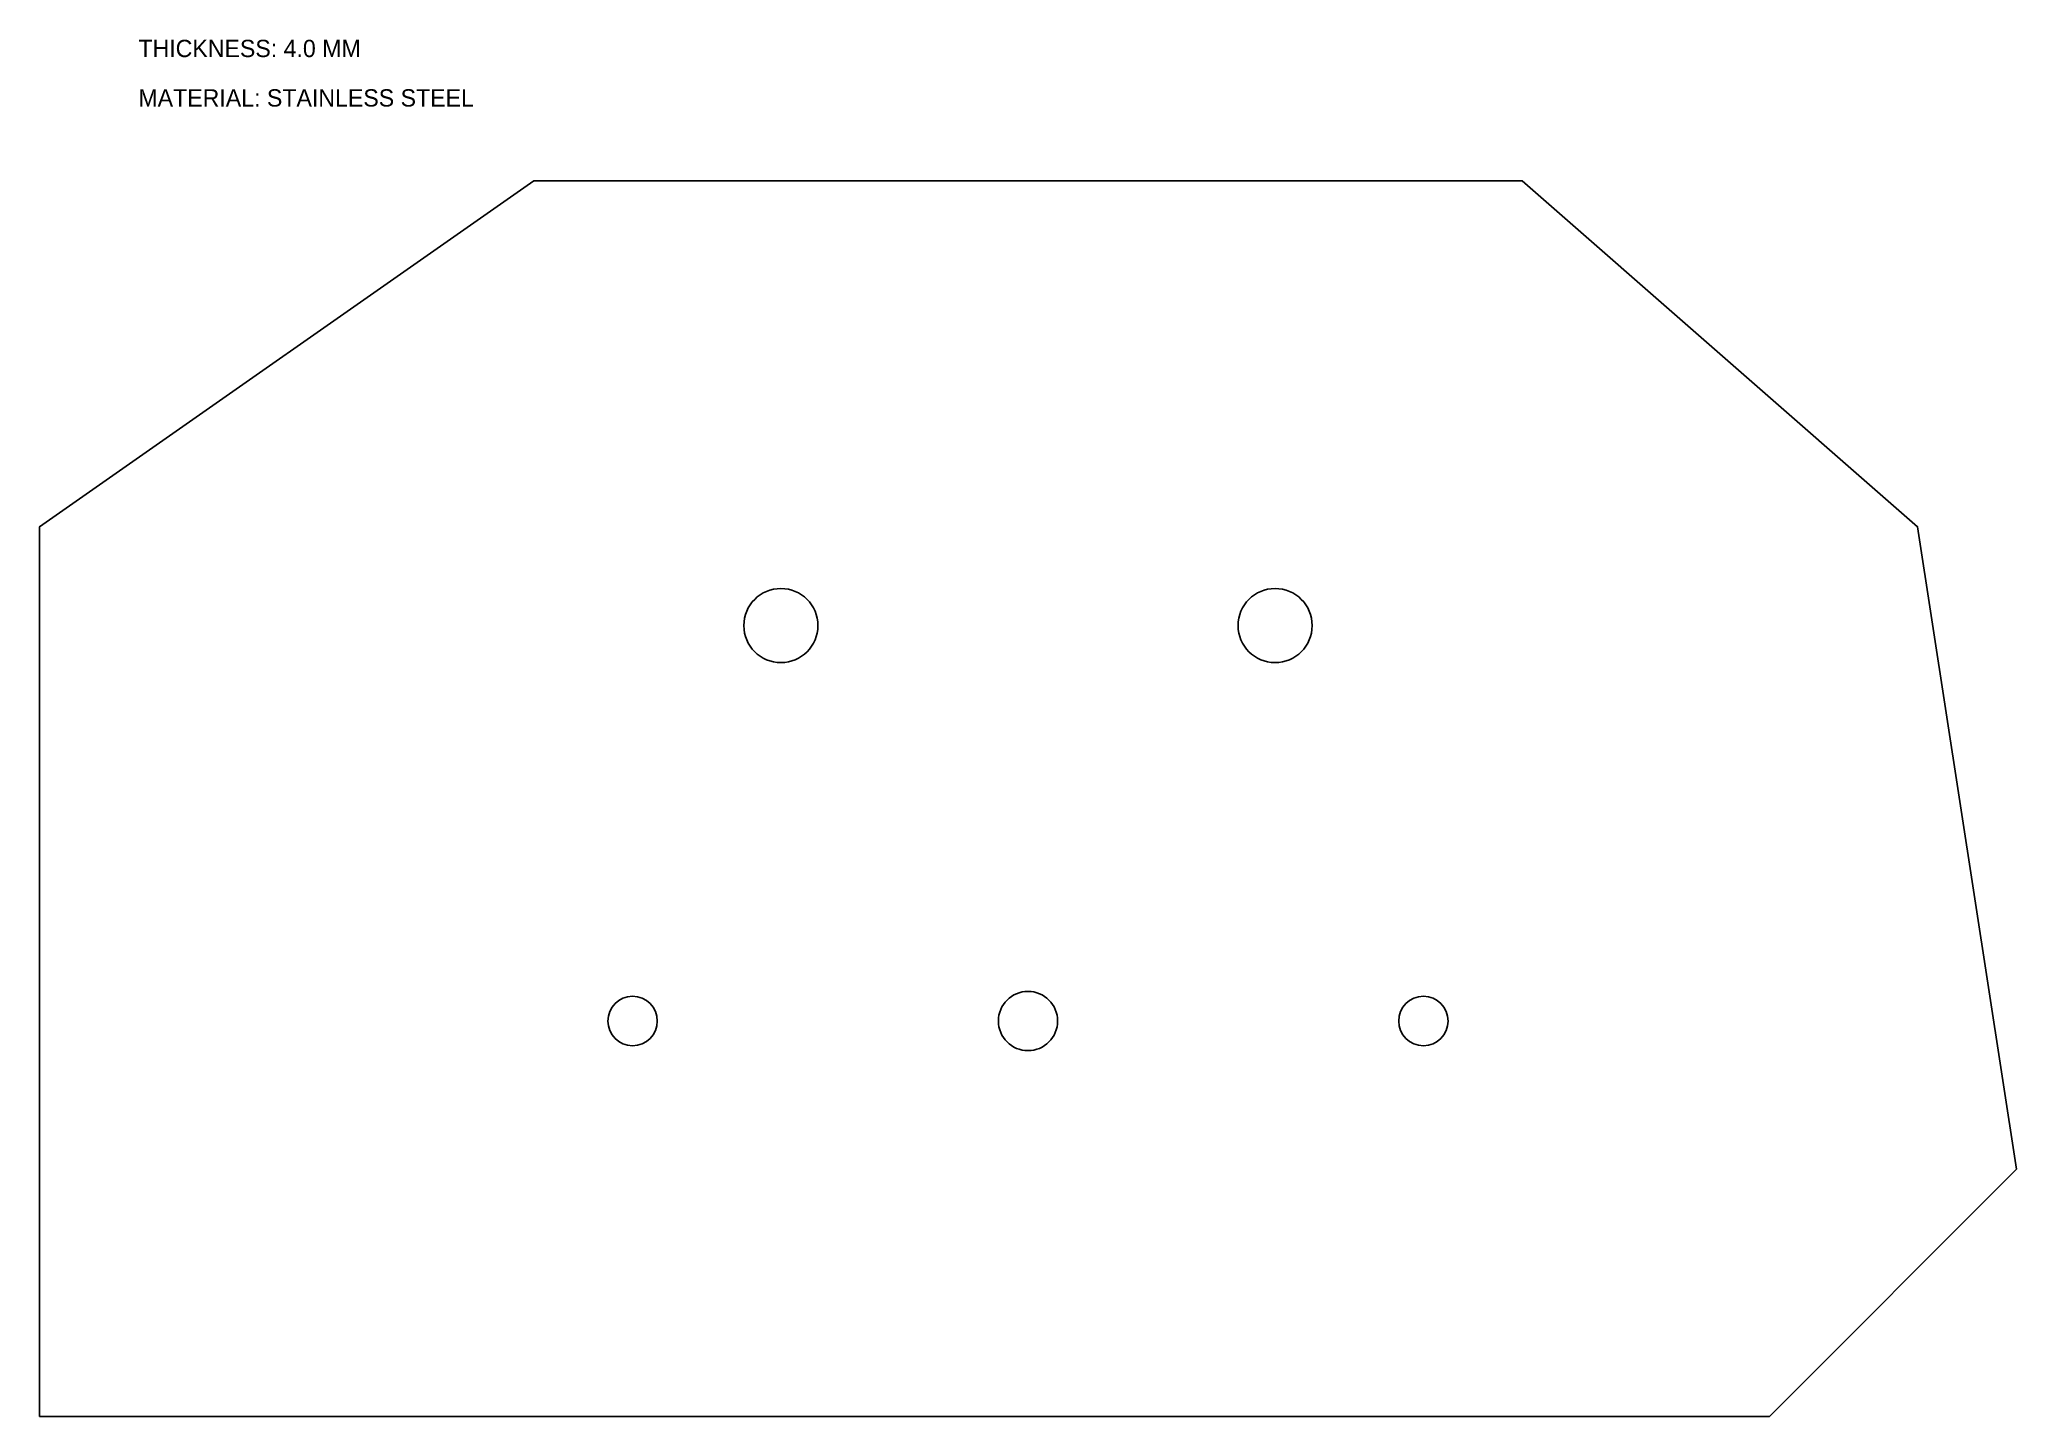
# Model space of a CAD drawing. Header units: metres. Extents: x 0 to 400, y 0 to 279.
import ezdxf

# ---------------------------------------------------------------- set-up
doc = ezdxf.new("R2010")
doc.units = ezdxf.units.M
for name, color, linetype in [('CUT', 7, 'Continuous'), ('HOLES', 1, 'Continuous'), ('NOTES', 3, 'Continuous')]:
    doc.layers.add(name, color=color, linetype=linetype)

msp = doc.modelspace()

# ---------------------------------------------------------------- linework, layer by layer
at = {"layer": 'CUT'}
msp.add_lwpolyline([(0, 0), (350, 0), (400, 50), (380, 180), (300, 250), (100, 250), (0, 180)], close=True, dxfattribs=at)
at = {"layer": 'HOLES'}
for centre, radius in [((150, 160), 7.5), ((250, 160), 7.5), ((120, 80), 5), ((200, 80), 6), ((280, 80), 5)]:
    msp.add_circle(centre, radius, dxfattribs=at)

# ---------------------------------------------------------------- texts
at = {"layer": 'NOTES'}
for s, p in [('THICKNESS: 4.0 MM', (20, 275)), ('MATERIAL: STAINLESS STEEL', (20, 265))]:
    msp.add_text(s, height=3.5, dxfattribs=at).set_placement(p)

doc.saveas('drawing.dxf')
